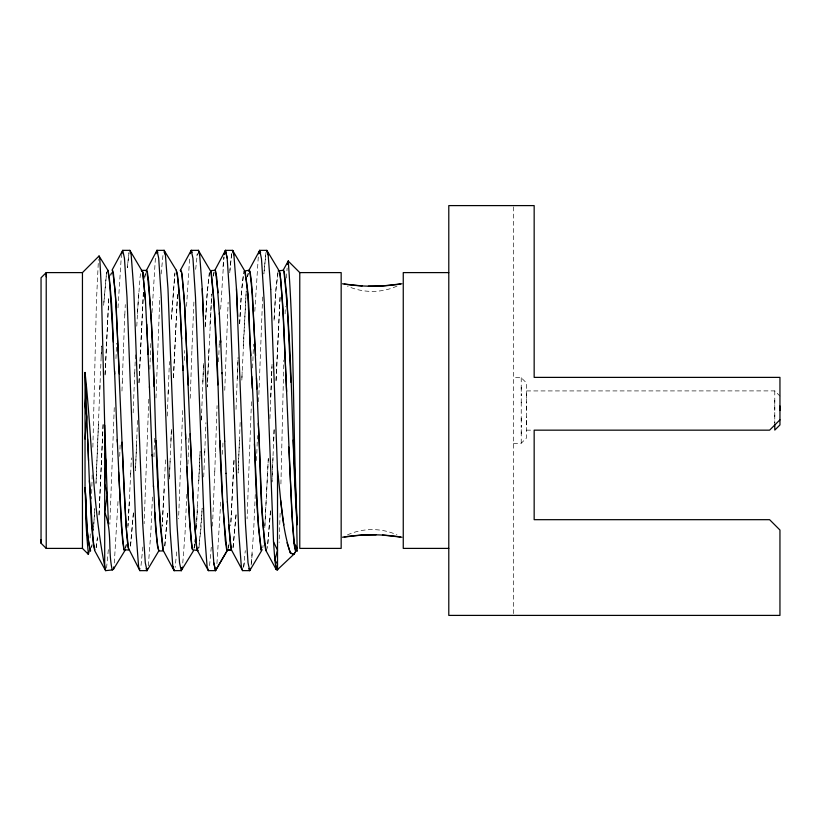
<?xml version="1.0" encoding="UTF-8"?>
<svg xmlns="http://www.w3.org/2000/svg" width="821" height="821" viewBox="0 0 821 821"><rect width="100%" height="100%" fill="white"/><g stroke="black" fill="none" stroke-linecap="round" stroke-linejoin="round"><path stroke-width="0.62" stroke-dasharray="4.11 3.08" d="M521.232 433.734L521.232 425.422M521.232 420.65L521.232 400.35M521.232 402.834L521.232 393.331M521.232 389.164L521.232 382.483M526.405 424.96L526.405 416.965M526.405 410.5L526.405 401.941M526.405 397.928L526.405 390.929L774.778 390.899L779.95 396.061M774.778 423.195L774.778 420.773M774.778 416.575L774.778 390.899M774.778 404.425L774.778 400.227M92.865 447.188L96.457 300.886L98.438 259.446M280.915 483.928L283.84 360.039M92.178 474.959L91.521 499.014M285.103 313.879L285.349 306.428M280.125 513.238L279.13 542.486M114.263 407.606L109.819 524.291M120.123 445.064L119.681 457.718M121.98 390.991L122.288 381.97M148.796 399.242L144.127 523.736M182.662 410.531L178.588 518.81M188.851 438.363L187.927 464.46M190.226 398.298L191.95 349.243M215.482 451.889L217.072 405.615M251.452 401.746L247.08 518.81M258.594 401.705L262.72 294.811M122.288 382.114L123.55 346.708M149.843 369.204L150.848 341.639M155.99 397.939L159.838 297.264M153.958 456.794L154.707 435.551M184.397 360.46L184.756 350.464M214.763 471.757L215.482 451.868M218.602 361.794L219.228 344.368M222.532 454.29L222.932 443.042M224.749 390.303L228.125 302.19M252.622 367.962L253.484 344.163M256.562 460.54L257.445 435.551M115.966 358.592L116.541 343.322M214.763 471.747L212.475 526.199M99.977 385.141L95.975 484.411M103.087 424.826L98.941 517.025M105.067 374.458L108.844 296.853M103.107 424.406L98.9 517.281M123.54 346.842L124.802 314.812M133.146 412.871L134.726 372.57M137.507 420.444L135.455 470.772M138.995 382.607L143.398 291.599M152.439 497.054L150.848 532.275L148.283 566.223M167.268 416.011L168.264 390.447M170.901 442.211L171.394 429.557M173.426 377.804L177.582 292.42M191.95 349.253L193.93 301.225M201.35 420.136L203.629 362.841M201.371 419.623L201.525 415.898M204.727 452.679L205.917 422.63M220.726 502.103L216.775 566.223M236.017 409.31L238.111 357.279M240.163 422.446L238.111 473.081M241.826 380.113L242.154 371.821M255.269 494.529L253.586 532.275L251.021 566.223M269.904 418.587L271.967 366.689M273.691 440.887L274.132 429.599M276.041 380.821L280.166 295.006M98.458 424.293L95.985 483.836M99.803 389.79L101.609 345.98M105.047 375.012L108.844 296.473M130.672 474.138L131.35 457.913M138.985 382.812L143.501 291.034M135.475 470.628L136.717 440.723M168.141 393.67L169.424 361.548M171.404 429.301L169.331 479.433M173.436 377.598L177.521 294.195M202.838 382.042L203.659 362.215M200.119 451.263L196.209 529.761L197.666 505.798M208.832 349.664L207.313 386.937L211.756 294M219.228 344.368L219.371 340.602M237.218 378.789L238.059 358.336M233.975 460.735L230.701 525.522M238.131 472.834L239.465 440.261M268.303 458.888L264.742 528.19L268.313 458.323M270.735 397.2L272.059 363.98M274.111 429.968L271.967 481.619M276.072 380.297L280.177 295.201M90.094 537.95L90.3 533.116M117.998 501.487L114.283 563.452M134.706 373.196L135.475 354.816M186.798 494.293L184.992 534.307L182.498 566.469M198.877 480.747L200.088 451.95M203.69 476.98L204.86 449.405M233.995 460.15L230.752 525.091M241.918 377.609L246.177 290.962M101.137 356.54L101.588 346.534M117.998 307.844L121.375 255.259M165.524 459.873L162.168 525.912M169.342 478.982L170.121 461.33M271.946 482.112L273.024 457.41M286.467 278.011L287.124 268.046M205.26 326.153L206.81 297.756L209.283 272.859M124.802 314.946L125.285 304.601M130.724 473.142L127.994 525.809M152.008 312.596L155.456 257.147M186.552 306.315L189.702 257.147M220.654 309.24L223.969 257.004M239.619 323.772L241.179 295.796L243.827 271.238M243.242 345.744L246.3 290.162M254.808 311.344L258.43 254.787M136.779 326.183L138.739 291.609M205.24 326.902L207.282 290.962L209.704 271.433M239.64 323.71L241.651 289.238L243.509 273.537M270.53 510.703L267.656 546.776M171.415 318.476L174.822 273.557M164.241 489.316L162.137 526.353M167.648 513.207L164.775 547.597M171.353 319.564L174.976 272.705M209.94 325.239L211.736 294.606M129.379 501.795L127.84 527.493M133.413 512.756L130.416 547.402M236.007 515.126L232.948 548.623M270.489 511.124L267.256 548.366M167.638 513.115L164.405 548.859M236.038 514.613L233.031 547.966M137.384 313.581L140.073 276.995L141.417 270.366M93.378 530.746L94.764 508.651L93.42 529.689M133.402 513.515L130.272 547.894M108.362 549.649L106.494 568.501M211.284 547.227L209.324 568.06M161.132 273.957L163.266 252.324M142.844 547.043L140.709 568.676M176.7 551.897L175.119 567.496M229.716 272.736L231.758 252.324L229.911 270.325M244.299 562.785L243.447 568.676L245.284 550.665M195.696 269.288L197.297 253.781M127.317 267.749L129.01 252.642L127.317 267.667M97.473 536.862L96.088 547.628M251.144 565.022L252.304 553.169M222.973 266.866L223.969 257.035M91.747 546.93L92.014 544.467M198.969 547.925L202.182 508.137L200.858 529.761L198.631 548.52M262.802 547.874L263.1 545.411M106.514 272.582L103.62 305.35L106.668 271.884M228.433 548.51L228.874 545.082M96.211 547.607L97.401 538.545M213.522 275.733L213.973 272.315M144.67 278.411L145.512 272.141M110.825 275.517L111.153 273.095M213.46 276.225L214.127 271.648M266.004 252.355L263.869 273.957L265.83 253.494M125.562 548.613L126.136 544.97M247.593 276.851L248.158 273.372M125.685 547.72L126.27 544.22M194.156 547.843L195.111 542.127M278.011 271.925L275.558 293.897L273.998 321.196L276.03 287.607L278.011 272.469M196.937 255.854L197.297 253.812M228.402 547.751L229.285 542.784M144.732 276.995L145.625 272.582M193.972 548.52L194.864 544.22M247.521 276.605L248.188 273.455M91.429 547.638L91.962 545.472M110.763 274.943L111.43 272.5M513.474 443.35L521.232 443.258L526.405 438.096L526.405 382.904L521.232 377.742L513.474 377.65M396.984 286.098C381.539 293.169 362.882 293.169 347.437 286.098M347.437 534.902C362.882 527.831 381.539 527.831 396.984 534.902M526.405 430.163L532.808 430.153M774.778 407.421L774.778 410.5M774.778 415.087L774.778 423.267M521.232 377.742L521.232 383.92M521.232 387.266L521.232 395.578M521.232 418.166L521.232 427.669M521.232 431.836L521.232 443.258M513.474 206.871L513.474 614.129"/><path stroke-width="1.23" d="M89.222 550.901L88.391 554.349L82.449 548.397L46.222 548.397L41.05 543.225L41.05 539.551M46.222 276.769L46.222 272.603L82.449 272.603L99.054 255.998L108.003 270.489L109.337 277.467L113.349 342.152M779.95 410.5L779.95 406.026M85.897 394.429L85.035 405.605L86.769 416.811L85.035 439.019M195.09 541.809L195.316 539.397M113.801 566.911L113.493 569.179L112.241 569.928L105.601 570.646L94.723 550.675L93.389 544.22L89.376 480.747L85.035 372.457C92.219 438.414 92.126 505.623 105.601 570.646M296.412 505.131C292.943 423.821 294.349 342.183 288.233 261.068L287.401 264.321L288.233 261.088L299.768 272.603L299.768 548.397L341.167 548.397L341.167 272.603L299.768 272.603M121.713 254.028L122.729 250.354L129.882 250.354L142.751 272.141L145.42 299.881L148.129 354.528M156.011 253.679L156.975 250.354L164.128 250.354L176.156 270.047L177.49 274.943L180.168 308.296L183.032 370.466M190.256 253.679L191.221 250.354L198.374 250.354L211.243 272.151L213.891 299.521L217.852 384.905M139.847 570.646L138.564 566.223L135.999 532.275L127.009 297.264L124.443 258.194L122.729 250.354L112.097 270.047L113.431 273.547L116.11 304.427L124.125 491.594L126.803 536.062L128.138 547.597L139.847 570.646L147 570.646L147.647 568.43M258.748 253.668L259.713 250.354L266.866 250.354L278.668 270.047L279.992 273.506L282.64 303.729L286.601 391.484M216.139 568.399L215.492 570.646L208.339 570.646L197.625 550.891L196.291 545.462L192.278 484.38L184.828 308.296L182.149 274.943L180.815 270.047M258.748 253.689L259.713 250.384L261.489 258.82L264.167 300.876L273.516 541.809L277.519 550.142L274.85 560.127L276.184 569.507L277.519 570.205L277.519 470.577L270.745 289.341M165.411 254.777L164.128 250.354L165.411 254.777L167.977 288.725L176.967 523.736L179.532 562.806L181.246 570.646L182.18 567.506L181.246 570.646L174.093 570.646L162.886 549.834L160.208 524.968L156.195 440.723M146.087 271.053L156.975 250.354L158.689 258.194L161.255 297.264L170.245 532.275L172.81 566.223L174.093 570.646L172.81 566.223M214.722 270.53L225.467 250.354L232.62 250.354L244.299 270.171C250.723 297.756 248.373 327.261 250.908 355.524M208.339 570.646L207.056 566.223L204.491 532.275L195.501 297.264L192.935 258.194L191.221 250.354L180.251 270.489L181.595 271.884L184.263 298.957L188.276 385.1M282.958 270.581L288.233 261.088M227.786 549.618L215.492 570.616L213.778 562.806L211.213 523.736L202.223 288.725L199.657 254.787L198.374 250.354L199.657 254.787M129.882 250.354L131.165 254.777L133.731 288.725L142.721 523.736L145.286 562.806L147 570.646L158.781 550.932L157.447 545.862L154.779 512.222M181.246 570.646L193.53 550.675M277.519 470.566C281.121 498.019 281.511 526.415 290.336 552.872L293.723 554.421L295.437 551.897L293.723 554.391L277.519 569.641M296.412 505.11L297.181 550.983L295.386 550.316L297.181 547.966L294.072 543.071L292.748 527.995L288.776 447.045M779.95 419.818L769.605 430.163L534.163 430.163L534.163 519.683L769.605 519.683L779.95 530.027L779.95 615.401L448.789 615.401L448.789 205.599L534.163 205.599L534.163 377.383L779.95 377.383L779.95 424.939L774.778 430.101L774.778 424.313M401.921 283.789L382.463 285.934L368.362 286.18M342.501 537.211L361.958 535.066L376.059 534.82M400.186 284.066C381.098 287.022 361.558 286.898 342.501 283.789M344.235 536.934C362.738 534.081 381.683 534.081 400.186 536.934M278.206 270.827L283.758 270.263C293.21 354.641 291.168 440.066 297.181 524.793L293.159 439.994M277.519 569.353L276.184 569.487L265.747 550.203L264.424 542.589L261.776 504.997L256.48 377.958M277.519 569.384L276.184 569.507L277.519 564.037L274.85 560.127L273.516 541.788M262.34 549.865L261.016 549.978L258.369 526.138L254.407 443.833M220.028 440.6L222.676 501.108L225.323 540.69L226.637 549.567L227.961 550.234L231.563 549.937M227.961 550.234L231.419 549.967L230.075 541.624L227.355 501.682M448.789 272.603L403.255 272.603L403.255 548.397L448.789 548.397M228.679 524.691L231.327 549.66L242.585 570.626L249.738 570.646L261.489 550.87C253.371 493.247 255.844 434.36 251.76 376.346M145.44 300.25L142.762 272.182L141.417 270.366L146.066 270.376L147.4 272.141L148.745 282.178L151.413 324.223L154.091 386.609M362.153 285.944L344.235 284.066M382.463 535.066L401.921 537.211M296.289 550.614L297.181 550.953M293.723 554.391L290.336 552.861L287.032 542.743M141.407 270.376L142.751 272.141M94.836 549.906C90.115 527.38 91.193 503.714 89.376 480.747M90.628 550.891C85.281 530.479 86.944 508.527 85.035 487.51L85.035 372.457M248.886 568.666L249.738 570.605L250.384 568.43L249.738 570.605L248.024 562.806L245.458 523.736L236.469 288.725L233.903 254.777L232.62 250.354L233.903 254.808M191.221 250.354L192.073 252.324M156.975 250.354L157.827 252.334M146.148 568.676L147 570.646M260.606 252.488L259.713 250.384L248.537 271.053L249.861 271.084L252.509 295.252L256.922 388.959M117.249 439.563L121.364 525.83L124.033 550.019L125.377 549.834L113.493 569.179L112.231 569.918C107.828 550.932 112.364 530.499 104.698 512.304L107.212 494.632L104.698 425.206L101.363 288.623L99.823 259.241L99.054 255.998M266.312 550.942C259.241 509.051 261.181 465.846 258.256 423.462M90.402 550.983C85.569 530.315 86.923 508.589 85.035 487.51L86.677 534.799L88.391 554.349L87.939 552.625M295.858 550.942L294.534 546.56L291.896 514.562L283.491 319.277L280.844 279.992L279.53 271.341M242.585 570.646L241.302 566.192L238.737 532.244L229.747 297.264L227.181 258.194L225.467 250.354L224.215 254.531L225.467 250.354L227.181 258.225M268.159 254.849L266.866 250.354L268.159 254.89L270.745 289.351M176.32 270.201C180.764 292.738 179.943 316.003 181.687 338.837M107.859 270.232C113.483 304.427 112.364 339.453 114.683 373.986M146.846 270.376C157.806 363.375 152.008 458.046 163.441 550.932L158.864 550.973C154.02 529.678 155.354 507.357 153.435 485.663M112.662 270.489L115.33 292.42L119.343 374.017M294.072 543.071L295.386 550.316M215.451 270.602L218.099 292.769M104.698 453.582L105.95 461.258L104.698 483.292L107.212 494.632L108.464 523.562M213.778 562.785L215.492 570.646L227.109 550.747C216.169 457.882 221.393 363.508 210.771 270.581L215.307 270.335L216.652 276.851L219.423 314.679M284.282 271.71L286.929 297.828L290.901 382.268M192.196 548.746L189.518 520.688L186.849 466.656M280.628 500.348L283.799 524.876M219.34 313.15L220.746 342.183M236.469 288.725L237.751 316.393M226.032 473.307L227.386 502.257M202.223 288.725L203.505 316.393M146.754 324.213L149.473 387.635M118.593 472.198L122.616 541.101L123.961 549.783L128.692 550.019L126.024 525.84L122.011 442.211M255.577 355.77L251.544 282.947L250.21 272.439L248.866 270.294L245.151 270.899L247.798 294.359L252.232 388.189M220.675 340.787L222.07 373.699M152.101 454.608L153.496 486.956M224.708 441.072L226.052 473.553M190.174 433.724L194.177 520.688L196.855 548.746L198.189 550.675L192.432 549.69L191.088 540.854L188.399 500.594L185.515 433.714M87.642 439.019L88.514 460.519M222.019 372.601L224.718 441.236M182.837 365.725L185.72 438.907M149.432 386.588L152.152 455.912M114.571 371.102L117.352 442.18M86.677 534.799L85.825 503.725M104.698 425.206L104.698 568.419M82.449 272.603L82.449 548.397M46.222 548.397L46.222 272.603L41.05 277.775L41.05 543.225"/></g></svg>
